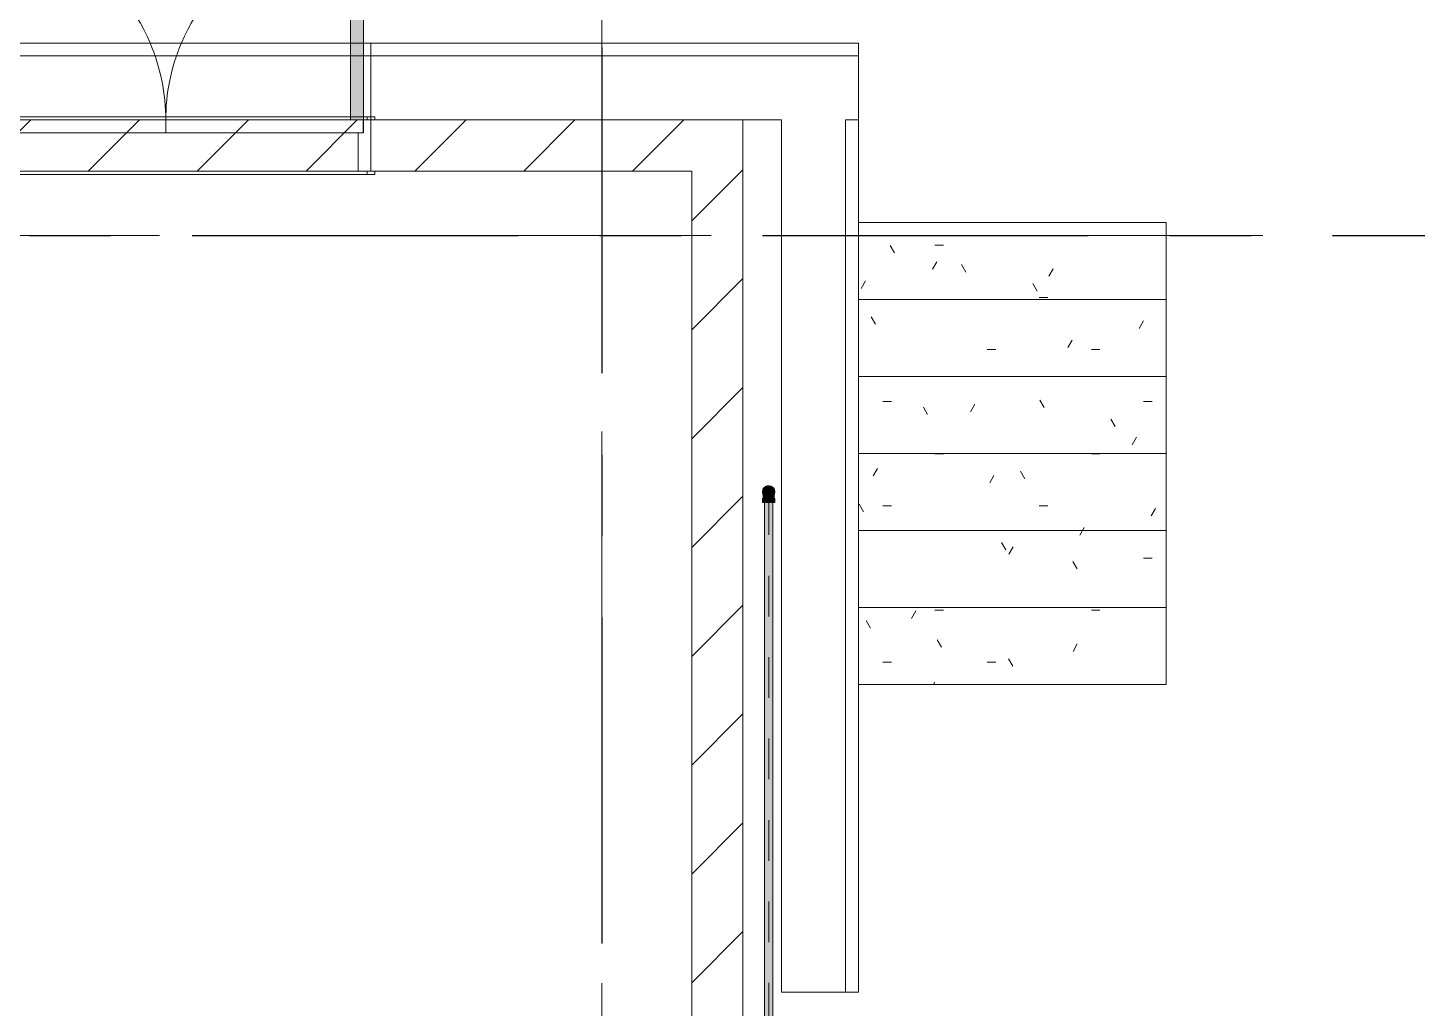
# Model space of a CAD drawing. Header units: millimetres. Extents: x -4000 to 187956, y -58990 to 162485.
# Drawn here: x 40762 to 46178, y 137438 to 141259 of the extents above; entities that cross this region are included whole.
import ezdxf

# ---------------------------------------------------------------- set-up
doc = ezdxf.new("R2010")
doc.units = ezdxf.units.MM
for name, pattern in [('Dash', [600, 300, -300]), ('Dash 1_16_', [317.5, 158.75, -158.75]), ('Dash_2_', [635, 317.5, -317.5]), ('Grid Line', [2222.5, 1270, -317.5, 317.5, -317.5]), ('Grid Line 12_5mm', [2150, 1250, -300, 300, -300]), ('Overhead 1_5mm', [250, 150, -100])]:
    doc.linetypes.add(name, pattern=pattern)
for name, color, linetype, lineweight in [('A-DETL-GENF', 92, 'Continuous', 9), ('A-DOOR', 31, 'Continuous', 13), ('A-DOOR-FRAM', 31, 'Continuous', 13), ('A-DOOR-HDLN', 31, 'Dash_2_', 13), ('A-WALL', 113, 'Continuous', 13), ('A-WALL-PATT', 111, 'Continuous', 13), ('F-SPRN', 3, 'Continuous', 9), ('P-PIPE', 3, 'Continuous', 9), ('P-PIPE-CNTR', 3, 'Continuous', 9), ('S-GRID', 1, 'Continuous', 30), ('S-STRS', 31, 'Continuous', 9)]:
    doc.layers.add(name, color=color, linetype=linetype, lineweight=lineweight)
pattern_1 = [(0, (0, 0), (812.8, 203.2), [33.528, -576.072, 33.528, -576.072, -3251.2]), (0, (0, 0), (812.8, 203.2), [-1219.2, 33.528, -1185.672, 33.528, -576.072, -1422.4]), (0, (0, 0), (812.8, 203.2), [-3048, 33.528, -372.872, 33.528, -982.472]), (120, (304.8, 101.6), (-582.37636, 602.30545), [33.528, -576.072, 33.528, -576.072, -3251.2]), (120, (304.8, 101.6), (-582.37636, 602.30545), [-1219.2, 33.528, -1185.672, 33.528, -576.072, -1422.4]), (120, (304.8, 101.6), (-582.37636, 602.30545), [-3048, 33.528, -372.872, 33.528, -982.472]), (240, (406.4, 508), (-230.42364, -805.50545), [33.528, -576.072, 33.528, -576.072, -3251.2]), (240, (406.4, 508), (-230.42364, -805.50545), [-1219.2, 33.528, -1185.672, 33.528, -576.072, -1422.4]), (240, (406.4, 508), (-230.42364, -805.50545), [-3048, 33.528, -372.872, 33.528, -982.472])]
pattern_2 = [(45, (0, 0), (-212.13203, 212.13203), [])]

# ---------------------------------------------------------------- blocks, each defined once
blk = doc.blocks.new('dcc5a - 1600X2200-207627-FFS - TANG 1')
at = {"layer": 'A-DOOR', "lineweight": 15, "transparency": 33554534}
for points in [[(-313.2, 154.2), (-313.2, 924.7), (-363.2, 924.7), (-363.2, 154.2)], [(1177.8, 154.2), (1177.8, 924.7), (1127.8, 924.7), (1127.8, 154.2)]]:
    blk.add_hatch(color=256, dxfattribs=at).paths.add_polyline_path(points)
at = {"layer": 'A-DETL-GENF', "color": 250}
for p, q in [((-416.4, 874.7), (-418.2, 870.2)), ((-418.2, 870.2), (-418.2, 829.2)), ((-418.2, 829.2), (-418.2, 870.2)), ((-412.9, 874.7), (-416.4, 874.7)), ((-416.4, 874.7), (-416.4, 824.7)), ((-416.4, 824.7), (-416.4, 874.7)), ((-388.2, 868.3), (-412.9, 874.7)), ((-412.9, 874.7), (-412.9, 824.7)), ((-412.9, 824.7), (-412.9, 874.7)), ((-388.2, 868.3), (-388.2, 831.1)), ((-388.2, 831.1), (-388.2, 868.3)), ((-363.2, 879.7), (-369.2, 879.7)), ((-369.2, 879.7), (-369.2, 819.7)), ((-369.2, 819.7), (-369.2, 879.7)), ((-363.2, 879.7), (-363.2, 819.7)), ((-363.2, 819.7), (-363.2, 879.7)), ((1177.8, 879.7), (1177.8, 819.7)), ((1177.8, 819.7), (1177.8, 879.7)), ((1177.8, 879.7), (1183.8, 879.7)), ((1183.8, 879.7), (1183.8, 819.7)), ((1183.8, 819.7), (1183.8, 879.7)), ((1202.8, 868.3), (1227.5, 874.7)), ((1202.8, 868.3), (1202.8, 831.1)), ((1202.8, 831.1), (1202.8, 868.3)), ((1227.5, 874.7), (1231, 874.7)), ((1227.5, 874.7), (1227.5, 824.7)), ((1227.5, 824.7), (1227.5, 874.7)), ((1231, 874.7), (1232.8, 870.2)), ((1231, 874.7), (1231, 824.7)), ((1231, 824.7), (1231, 874.7)), ((1232.8, 870.2), (1232.8, 829.2)), ((1232.8, 829.2), (1232.8, 870.2)), ((-418.2, 829.2), (-416.4, 824.7)), ((-416.4, 824.7), (-412.9, 824.7)), ((-412.9, 824.7), (-388.2, 831.1)), ((-369.2, 859.7), (-388.2, 859.7)), ((-388.2, 859.7), (-388.2, 839.7)), ((-388.2, 839.7), (-388.2, 859.7)), ((-388.2, 839.7), (-369.2, 839.7)), ((-369.2, 839.7), (-369.2, 859.7)), ((-369.2, 859.7), (-369.2, 839.7)), ((-369.2, 819.7), (-363.2, 819.7)), ((1183.8, 819.7), (1177.8, 819.7)), ((1183.8, 839.7), (1183.8, 859.7)), ((1183.8, 859.7), (1183.8, 839.7)), ((1183.8, 859.7), (1202.8, 859.7)), ((1202.8, 839.7), (1183.8, 839.7)), ((1202.8, 859.7), (1202.8, 839.7)), ((1202.8, 839.7), (1202.8, 859.7)), ((1227.5, 824.7), (1202.8, 831.1)), ((1231, 824.7), (1227.5, 824.7)), ((1232.8, 829.2), (1231, 824.7))]:
    blk.add_line(p, q, dxfattribs=at)
at = {"layer": 'A-DOOR', "color": 5, "lineweight": 15}
for p, q in [((-363.2, 924.7), (-363.2, 454.2)), ((-313.2, 924.7), (-363.2, 924.7)), ((-363.2, 924.7), (-363.2, 454.2)), ((-313.2, 924.7), (-363.2, 924.7)), ((-313.2, 454.2), (-313.2, 924.7)), ((-313.2, 454.2), (-313.2, 924.7)), ((1127.8, 924.7), (1127.8, 454.2)), ((1177.8, 924.7), (1127.8, 924.7)), ((1127.8, 924.7), (1177.8, 924.7)), ((1127.8, 454.2), (1127.8, 924.7)), ((1177.8, 454.2), (1177.8, 924.7)), ((1177.8, 924.7), (1177.8, 454.2)), ((-407.7, -57.8), (-407.7, -45.8)), ((1222.3, -45.8), (1222.3, -57.8)), ((1222.3, -57.8), (-407.7, -57.8))]:
    blk.add_line(p, q, dxfattribs=at)
at = {"layer": 'A-DOOR', "color": 171, "lineweight": 15}
for p, q in [((-363.2, 454.2), (-363.2, 171.7)), ((-363.2, 454.2), (-363.2, 171.7)), ((-313.2, 171.4), (-313.2, 454.2)), ((-313.2, 171.4), (-313.2, 454.2)), ((1127.8, 454.2), (1127.8, 154.2)), ((1127.8, 154.2), (1127.8, 454.2)), ((1177.8, 154.2), (1177.8, 454.2)), ((1177.8, 454.2), (1177.8, 154.2)), ((-407.7, 154.2), (-407.7, 166.2)), ((-407.7, 166.2), (-363.2, 166.2)), ((-363.2, 170.6), (-363.2, 154.2)), ((-363.2, 170.6), (-363.2, 154.2)), ((-363.2, 166.2), (-313.2, 166.2)), ((-313.2, 154.2), (-313.2, 170.6)), ((-313.2, 154.2), (-313.2, 170.6)), ((-313.2, 166.2), (1127.8, 166.2)), ((1127.8, 166.2), (1177.8, 166.2)), ((1177.8, 166.2), (1222.3, 166.2)), ((1222.3, 166.2), (1222.3, 154.2)), ((-392.7, 154.2), (-392.7, 96.4)), ((1207.3, 126.7), (1207.3, 154.2)), ((1207.3, -45.8), (1207.3, 126.2)), ((-392.7, 95.3), (-392.7, -45.8)), ((-407.7, -57.8), (-407.7, -45.8)), ((-407.7, -45.8), (1222.3, -45.8)), ((-392.7, -45.8), (1207.3, -45.8)), ((-377.7, -45.8), (-377.7, -57.8)), ((-377.7, -45.8), (-377.7, -57.8)), ((1192.3, -57.8), (1192.3, -45.8)), ((1192.3, -57.8), (1192.3, -45.8)), ((1222.3, -57.8), (1222.3, -45.8)), ((-377.7, -57.8), (-407.7, -57.8)), ((-377.7, -57.8), (1192.3, -57.8)), ((1192.3, -57.8), (1222.3, -57.8))]:
    blk.add_line(p, q, dxfattribs=at)
at = {"layer": 'A-DOOR', "color": 161, "lineweight": 15}
for p, q in [((-407.7, 154.2), (-407.7, 166.2)), ((-407.7, 166.2), (-377.7, 166.2)), ((-377.7, 166.2), (-377.7, 154.2)), ((-377.7, 166.2), (-377.7, 154.2)), ((-363.2, 166.2), (-377.7, 166.2)), ((1127.8, 166.2), (-313.2, 166.2)), ((1192.3, 166.2), (1177.8, 166.2)), ((1222.3, 166.2), (1192.3, 166.2)), ((1192.3, 166.2), (1192.3, 154.2)), ((1192.3, 154.2), (1192.3, 166.2)), ((1222.3, 166.2), (1222.3, 154.2)), ((-363.2, 154.2), (-407.7, 154.2)), ((-313.2, 154.2), (-363.2, 154.2)), ((-363.2, 154.2), (-313.2, 154.2)), ((-363.2, 154.2), (-313.2, 154.2)), ((-363.2, 154.2), (1177.8, 154.2)), ((1127.8, 154.2), (-313.2, 154.2)), ((1177.8, 154.2), (1127.8, 154.2)), ((1127.8, 154.2), (1177.8, 154.2)), ((1127.8, 154.2), (1177.8, 154.2)), ((1127.8, 154.2), (1177.8, 154.2)), ((1222.3, 154.2), (1177.8, 154.2)), ((-407.7, -45.8), (-392.7, -45.8)), ((1222.3, -45.8), (1207.3, -45.8))]:
    blk.add_line(p, q, dxfattribs=at)
at = {"layer": 'A-DOOR', "color": 151, "lineweight": 15}
for p, q in [((-313.2, 166.2), (-363.2, 166.2)), ((1177.8, 166.2), (1127.8, 166.2)), ((-392.7, 154.2), (-407.7, 154.2)), ((1207.3, 154.2), (1222.3, 154.2)), ((-392.7, -45.8), (-377.7, -45.8)), ((1192.3, -45.8), (-377.7, -45.8)), ((1207.3, -45.8), (1192.3, -45.8))]:
    blk.add_line(p, q, dxfattribs=at)
at = {"layer": 'A-DOOR', "color": 255, "lineweight": 15}
for p, q in [((-377.7, 154.2), (-392.7, 154.2)), ((-377.7, 154.2), (-363.2, 154.2)), ((-363.2, 154.2), (-313.2, 154.2)), ((-313.2, 154.2), (1127.8, 154.2)), ((1127.8, 154.2), (1177.8, 154.2)), ((1177.8, 154.2), (1192.3, 154.2)), ((1192.3, 154.2), (1207.3, 154.2))]:
    blk.add_line(p, q, dxfattribs=at)
at = {"layer": 'A-DOOR', "color": 5, "lineweight": 15}
for centre, start, end in [((-363.2, 154.2), 22.9506, 90), ((1177.8, 154.2), 90, 157.0494)]:
    blk.add_arc(centre, 770.5, start, end, dxfattribs=at)
at = {"layer": 'A-DOOR', "color": 171, "lineweight": 15}
for centre, start, end in [((-363.2, 154.2), 0, 22.9506), ((1177.8, 154.2), 157.0494, 180)]:
    blk.add_arc(centre, 770.5, start, end, dxfattribs=at)
at = {"layer": 'A-DOOR-FRAM', "color": 81, "lineweight": 15}
for p, q in [((-392.7, 96.4), (-392.7, 154.2)), ((-362.7, 154.2), (-362.7, 104.2)), ((-362.7, 154.2), (-362.7, 104.2)), ((1177.3, 126.1), (1177.3, 154.2)), ((1177.3, 126.1), (1177.3, 154.2)), ((1177.3, 104.2), (1177.3, 125.6)), ((1177.3, 104.2), (1177.3, 125.6)), ((1207.3, 126.7), (1207.3, 154.2)), ((1207.3, -45.8), (1207.3, 126.2)), ((-392.7, -45.8), (-392.7, 95.3)), ((-362.7, 104.2), (-342.7, 104.2)), ((-362.7, 104.2), (1177.3, 104.2)), ((-342.7, 104.2), (-342.7, 97.3)), ((-342.7, 104.2), (-342.7, 97.3)), ((1157.3, 104.2), (-342.7, 104.2)), ((-342.7, 96.2), (-342.7, -45.8)), ((-342.7, 96.2), (-342.7, -45.8)), ((1157.3, -45.8), (1157.3, 104.2)), ((1177.3, 104.2), (1157.3, 104.2)), ((1157.3, -45.8), (1157.3, 104.2)), ((1207.3, -45.8), (-392.7, -45.8))]:
    blk.add_line(p, q, dxfattribs=at)
at = {"layer": 'A-DOOR-FRAM', "color": 255, "lineweight": 15}
for p, q in [((-392.7, 154.2), (-363.2, 154.2)), ((-313.2, 154.2), (-362.7, 154.2)), ((1127.8, 154.2), (-313.2, 154.2)), ((1177.3, 154.2), (1127.8, 154.2)), ((1207.3, 154.2), (1177.8, 154.2))]:
    blk.add_line(p, q, dxfattribs=at)
at = {"layer": 'A-DOOR-FRAM', "color": 91, "lineweight": 15}
for p, q in [((-392.7, 96.4), (-392.7, 154.2)), ((1207.3, 154.2), (1207.3, 126.7)), ((1207.3, 126.2), (1207.3, -45.8)), ((-392.7, -45.8), (-392.7, 95.3))]:
    blk.add_line(p, q, dxfattribs=at)
at = {"layer": 'A-DOOR-FRAM', "color": 71, "lineweight": 15}
for p, q in [((-392.7, 154.2), (-363.2, 154.2)), ((-363.2, 154.2), (-313.2, 154.2)), ((-313.2, 154.2), (1127.8, 154.2)), ((1127.8, 154.2), (1177.8, 154.2)), ((1177.8, 154.2), (1207.3, 154.2)), ((-342.7, -45.8), (-392.7, -45.8)), ((-342.7, -45.8), (1157.3, -45.8)), ((1157.3, -45.8), (1207.3, -45.8))]:
    blk.add_line(p, q, dxfattribs=at)
at = {"layer": 'A-DOOR-HDLN', "color": 171, "linetype": 'Dash', "lineweight": 15}
for p, q in [((-363.2, 154.2), (-363.2, 104.2)), ((407.3, 111.5), (407.3, 154.2)), ((407.3, 104.2), (407.3, 110.7)), ((1177.8, 126.2), (1177.8, 154.2)), ((1177.8, 104.2), (1177.8, 125.6)), ((-363.2, 104.2), (1177.8, 104.2))]:
    blk.add_line(p, q, dxfattribs=at)
at = {"layer": 'A-DOOR-HDLN', "color": 161, "linetype": 'Dash', "lineweight": 15}
blk.add_line((1177.8, 154.2), (-363.2, 154.2), dxfattribs=at)
blk = doc.blocks.new('CMF2_NHAXUONG_A_rvt-1-FFS - TANG 1')
at = {"layer": 'A-WALL-PATT', "lineweight": 9}
h = blk.add_hatch(dxfattribs=at)
h.set_pattern_fill('FP_12', color=250, style=0, pattern_type=2)
h.set_pattern_definition(pattern_2)
h.paths.add_polyline_path([(43549.8, 140700), (43549.8, 140900), (300, 140900), (300, 140700), (43349.8, 140700)])
h = blk.add_hatch(dxfattribs=at)
h.set_pattern_fill('FP_12', color=250, style=0, pattern_type=2)
h.set_pattern_definition(pattern_2)
h.paths.add_polyline_path([(43549.8, 135250.1), (43549.8, 140700), (43349.8, 140700), (43349.8, 135250.1)])
at = {"layer": 'S-STRS'}
h = blk.add_hatch(dxfattribs=at)
h.set_pattern_fill('FP_1', color=256, style=0, pattern_type=2)
h.set_pattern_definition(pattern_1)
h.paths.add_polyline_path([(45199.8, 140200), (45199.8, 140500), (43999.8, 140500), (43999.8, 140200)])
h = blk.add_hatch(dxfattribs=at)
h.set_pattern_fill('FP_1', color=256, style=0, pattern_type=2)
h.set_pattern_definition(pattern_1)
h.paths.add_polyline_path([(45199.8, 139900), (45199.8, 140200), (43999.8, 140200), (43999.8, 139900)])
h = blk.add_hatch(dxfattribs=at)
h.set_pattern_fill('FP_9', color=256, style=0, pattern_type=2)
h.set_pattern_definition(pattern_1)
h.paths.add_polyline_path([(43999.8, 139600), (45199.8, 139600), (45199.8, 139900), (43999.8, 139900), (43999.8, 139748.4)])
h = blk.add_hatch(dxfattribs=at)
h.set_pattern_fill('FP_1', color=256, style=0, pattern_type=2)
h.set_pattern_definition(pattern_1)
h.paths.add_polyline_path([(43999.8, 139300), (45199.8, 139300), (45199.8, 139600), (43999.8, 139600), (43999.8, 139456.4)])
h = blk.add_hatch(dxfattribs=at)
h.set_pattern_fill('FP_1', color=256, style=0, pattern_type=2)
h.set_pattern_definition(pattern_1)
h.paths.add_polyline_path([(45199.8, 139000), (45199.8, 139300), (43999.8, 139300), (43999.8, 139000), (44772.3, 139000)])
h = blk.add_hatch(dxfattribs=at)
h.set_pattern_fill('FP_1', color=256, style=0, pattern_type=2)
h.set_pattern_definition(pattern_1)
h.paths.add_polyline_path([(43999.8, 138700), (45199.8, 138700), (45199.8, 139000), (43999.8, 139000)])
at = {"layer": 'A-WALL', "color": 50, "lineweight": 15}
for p, q in [((43999.8, 141200), (300, 141200)), ((43999.8, 140900), (43999.8, 141200)), ((43999.8, 141150), (300, 141150)), ((31640, 140900), (43549.8, 140900)), ((43549.8, 140900), (31640, 140900)), ((43549.8, 140900), (43699.8, 140900)), ((43549.8, 140700), (43549.8, 140900)), ((43699.8, 140900), (43699.8, 137500)), ((43949.8, 137500), (43949.8, 140900)), ((43999.8, 140900), (43949.8, 140900)), ((43999.8, 137500), (43999.8, 140900)), ((33200, 140700), (43349.8, 140700)), ((43349.8, 140700), (43349.8, 135450.1)), ((43549.8, 135250.1), (43549.8, 140700)), ((43699.8, 137500), (43999.8, 137500))]:
    blk.add_line(p, q, dxfattribs=at)
at = {"layer": 'A-WALL', "color": 35, "lineweight": 15}
for p, q in [((42020.3, 141200), (40579.3, 141200)), ((42099.8, 141200), (42070.3, 141200)), ((42099.8, 140912), (42099.8, 141200)), ((42099.8, 140912), (42099.8, 141200)), ((43999.8, 141200), (42099.8, 141200)), ((43999.8, 141200), (43999.8, 140900)), ((42099.8, 140872.5), (42099.8, 140900)), ((42099.8, 140700), (42099.8, 140872)), ((43549.8, 140900), (43699.8, 140900)), ((43549.8, 140900), (43549.8, 140700)), ((43699.8, 140900), (43699.8, 137500)), ((43999.8, 137500), (43999.8, 140900)), ((42114.8, 140700), (43349.8, 140700)), ((43349.8, 140700), (43349.8, 135450.1)), ((43549.8, 135250.1), (43549.8, 140700)), ((43999.8, 137500), (43699.8, 137500))]:
    blk.add_line(p, q, dxfattribs=at)
at = {"layer": 'A-WALL', "color": 43, "lineweight": 15}
blk.add_line((42070.3, 141200), (42020.3, 141200), dxfattribs=at)
at = {"layer": 'A-WALL', "color": 53, "lineweight": 15}
for p, q in [((42099.8, 140900), (42099.8, 140912)), ((42099.8, 140900), (42099.8, 140912)), ((42099.8, 140872.5), (42099.8, 140900)), ((42099.8, 140700), (42099.8, 140872)), ((40499.8, 140700), (42099.8, 140700)), ((42099.8, 140700), (42114.8, 140700))]:
    blk.add_line(p, q, dxfattribs=at)
at = {"layer": 'S-GRID', "linetype": 'Grid Line 12_5mm', "lineweight": 9}
for p, q in [((43000, 161185.2), (43000, -16487.4)), ((-824.3, 140450), (183641.1, 140450))]:
    blk.add_line(p, q, dxfattribs=at)
at = {"layer": 'S-STRS', "color": 250}
for p, q in [((45199.8, 140500), (43999.8, 140500)), ((45199.8, 140500), (45199.8, 140200)), ((45199.8, 140200), (43999.8, 140200)), ((45199.8, 140200), (45199.8, 139900)), ((45199.8, 139900), (43999.8, 139900)), ((45199.8, 139900), (45199.8, 139600)), ((45199.8, 139600), (43999.8, 139600)), ((45199.8, 139600), (45199.8, 139300)), ((45199.8, 139300), (43999.8, 139300)), ((45199.8, 139300), (45199.8, 139000)), ((45199.8, 139000), (43999.8, 139000)), ((45199.8, 139000), (45199.8, 138700)), ((45199.8, 138700), (43999.8, 138700))]:
    blk.add_line(p, q, dxfattribs=at)
at = {"layer": 'S-STRS', "color": 252}
for p, q in [((43999.8, 140500), (43999.8, 140200)), ((43999.8, 140200), (43999.8, 139900)), ((43999.8, 139900), (43999.8, 139600)), ((43999.8, 139600), (43999.8, 139300)), ((43999.8, 139300), (43999.8, 139000)), ((43999.8, 139000), (43999.8, 138700))]:
    blk.add_line(p, q, dxfattribs=at)
at = {"layer": 'S-STRS', "color": 250, "linetype": 'Overhead 1_5mm'}
for p, q in [((45199.8, 140500), (43999.8, 140500)), ((45199.8, 140200), (43999.8, 140200)), ((45199.8, 139900), (43999.8, 139900)), ((45199.8, 139600), (43999.8, 139600)), ((45199.8, 139300), (43999.8, 139300)), ((45199.8, 139000), (43999.8, 139000))]:
    blk.add_line(p, q, dxfattribs=at)
at = {"layer": 'A-DOOR', "color": 250, "lineweight": 9}
blk.add_blockref('dcc5a - 1600X2200-207627-FFS - TANG 1', (40892.5, 140745.8), dxfattribs=at)
blk = doc.blocks.new('Sprinkler_Up - DN20-V1048-FFS - TANG 1')
at = {"layer": 'F-SPRN', "transparency": 33554534}
for points in [[(-4.6, 0), (-1.7, 2.9), (-1.2, 3.5), (-0.6, 4), (0.6, 4), (1.2, 3.5), (1.7, 2.9), (4.6, 0), (22.2, 0), (18, 13.1), (6.9, 21.2), (-6.9, 21.2), (-18, 13.1), (-22.2, 0), (-11.4, 0)], [(3.4, -21.2), (6.9, -21.2), (18, -13.1), (22.2, 0), (3.9, -0.7), (1.7, -2.9), (1.2, -3.5), (0.6, -4), (-0.6, -4), (-1.2, -3.5), (-1.7, -2.9), (-4.6, 0), (-22.2, 0), (-18, -13.1), (-6.9, -21.2), (0, -21.2)], [(0, -16.7), (4.3, -16.1), (11.8, -11.8), (16.1, -4.3), (15, 6.3), (11.8, 11.8), (8.3, 14.4), (0, 16.7), (-4.3, 16.1), (-11.8, 11.8), (-16.1, 4.3), (-16.1, -4.3), (-11.4, -12.1), (-8.3, -14.4)], [(0, -15.6), (7.8, -13.5), (13.5, -7.8), (15.1, -4), (14.1, 6.3), (13.5, 7.8), (7.8, 13.5), (0, 15.6), (-7.8, 13.5), (-11.4, 10.4), (-15.1, 4), (-15.1, -4), (-11, -11), (-7.8, -13.5)], [(-14.5, -5.5), (-10.9, -5.5), (-11.4, 5.4), (-14.5, 5.4)], [(-7.7, -5.5), (-7.7, 5.4), (-10.9, 5.4), (-10.9, -5.5)], [(0, -5.5), (0, 5.4), (-7.7, 5.4), (-7.7, -5.5)], [(0, 0), (5.7, 0), (2.9, 4.9), (-2.9, 4.9), (-5.7, 0)], [(-2.9, -4.9), (2.9, -4.9), (5.7, 0), (-5.7, 0)], [(-4.6, 0), (4.6, 0), (0, 4.6)], [(0, -4.6), (4.6, 0), (-4.6, 0)], [(0, -2.6), (1.3, 0), (-1.8, 0)], [(-1.3, 0), (1.8, 0), (0, 2.6)], [(7.7, -5.5), (7.7, 5.4), (0, 5.4), (0, -5.5)], [(10.9, -5.5), (10.9, 5.4), (7.7, 5.4), (7.7, -5.5)], [(14.5, -5.5), (14.5, 5.4), (10.9, 5.4), (10.9, -5.5)]]:
    blk.add_hatch(color=1, dxfattribs=at).paths.add_polyline_path(points)
at = {"layer": 'F-SPRN', "color": 1}
for p, q in [((-11.5, 5.4), (-14.5, 5.4)), ((-14.5, 5.4), (-11.4, 5.4)), ((-14.5, 5.4), (-14.5, 3.7)), ((-14.5, 3.3), (-14.5, 0)), ((-11.4, 5.4), (-11.5, 5.4)), ((-11.5, 5.4), (-11.5, 4)), ((-11.4, 5.4), (-10.9, 5.4)), ((-10.9, 1.9), (-10.9, 3.6)), ((-10.8, 5.4), (-8, 5.4)), ((-8.1, 5.4), (-10.8, 5.4)), ((-8.1, 5.4), (-8.1, 2.8)), ((-8.1, 2.5), (-8.1, 0.7)), ((-7.7, 4.8), (-7.7, 2.7)), ((-7.7, 4.8), (-7.7, 2.7)), ((-7.7, 2.1), (-7.7, 0.5)), ((-7.7, 2.1), (-7.7, 0.5)), ((-6.7, 5.4), (-4.7, 5.4)), ((-5.8, 3.8), (-5.8, 2.2)), ((-2.1, 0.2), (-2.1, 0.1)), ((-2.1, 0.1), (-2.1, 0)), ((-2.1, 0), (-2.1, 0)), ((-2.1, 0), (-2.1, -0.1)), ((-0.6, 2), (-0.7, 2)), ((-0.6, 2), (-0.6, 2)), ((-0.5, 2), (-0.6, 2)), ((-0.4, 2), (-0.5, 2)), ((0, 2.1), (-0.1, 2.1)), ((1.4, 1.5), (1.3, 1.6)), ((2.1, 0), (2.1, 0.1)), ((2.1, 0), (2.1, 0)), ((4.7, 5.4), (6.5, 5.4)), ((7.7, 5.4), (10.8, 5.4)), ((7.7, 5.2), (7.7, 2.7)), ((7.7, 5.2), (7.7, 2.7)), ((7.7, 2.3), (7.7, 0.5)), ((7.7, 2.3), (7.7, 0.5)), ((10.8, 5.4), (8.1, 5.4)), ((8.1, 5.4), (8.1, 2.8)), ((8.1, 2.5), (8.1, 0.4)), ((10.9, 5.4), (14.5, 5.4)), ((10.9, 3.6), (10.9, 0.2)), ((14.5, 5.4), (11.5, 5.4)), ((11.5, 5.4), (11.5, 4)), ((11.5, 3), (11.5, 0.2)), ((14.5, 5.4), (14.5, -5.5)), ((-14.5, -1.3), (-14.5, -3.7)), ((-11.4, -5.5), (-14.5, -5.5)), ((-14.5, -5.5), (-11.5, -5.5)), ((-11.5, -5.5), (-11.4, -5.5)), ((-10.9, -5.5), (-11.4, -5.5)), ((-10.9, -2.6), (-10.9, -1.3)), ((-10.8, -5.5), (-8.1, -5.5)), ((-7.8, -5.5), (-10.8, -5.5)), ((-8.1, -4.2), (-8.1, -5.5)), ((-7.7, -2.7), (-7.7, -4)), ((-7.7, -2.7), (-7.7, -4)), ((-7, -5.5), (-5.8, -5.5)), ((-4.8, -5.5), (-7, -5.5)), ((-5.8, -2.3), (-5.8, -3.8)), ((-2.1, -0.1), (-2.1, -0.2)), ((0, -2.1), (0.1, -2.1)), ((7, -5.5), (4.8, -5.5)), ((5.8, -2.2), (5.8, -3.8)), ((5.8, -5.5), (7, -5.5)), ((7.7, -0.5), (7.7, -2.3)), ((7.7, -0.5), (7.7, -2.3)), ((7.7, -2.7), (7.7, -5.4)), ((7.7, -2.7), (7.7, -5.4)), ((10.8, -5.5), (7.7, -5.5)), ((8.1, -0.4), (8.1, -2.5)), ((8.1, -2.8), (8.1, -5.5)), ((8.1, -5.5), (10.8, -5.5)), ((10.9, -0.2), (10.9, -3.6)), ((14.5, -5.5), (10.9, -5.5)), ((11.5, -0.2), (11.5, -3)), ((11.5, -4), (11.5, -5.5)), ((11.5, -5.5), (14.5, -5.5))]:
    blk.add_line(p, q, dxfattribs=at)
at = {"layer": 'F-SPRN', "color": 1, "flags": 128}
for points in [[(-1.7, 1.1), (-1.8, 1.1), (-1.8, 1), (-1.9, 0.9), (-1.9, 0.8), (-1.9, 0.8), (-2, 0.7), (-2, 0.6), (-2, 0.5), (-2, 0.5), (-2, 0.4), (-2.1, 0.3), (-2.1, 0.2)], [(-1.2, 1.7), (-1.3, 1.6), (-1.4, 1.6), (-1.4, 1.5), (-1.5, 1.5), (-1.5, 1.4), (-1.6, 1.3), (-1.6, 1.3), (-1.7, 1.2), (-1.7, 1.1)], [(-0.9, 1.9), (-0.9, 1.9), (-1, 1.8), (-1.1, 1.8), (-1.2, 1.7), (-1.2, 1.7)], [(-0.7, 2), (-0.8, 1.9), (-0.9, 1.9)], [(-0.1, 2.1), (-0.1, 2.1), (-0.2, 2.1), (-0.3, 2.1), (-0.4, 2)], [(0.2, 2.1), (0.1, 2.1), (0, 2.1)], [(0.9, 1.9), (0.8, 1.9), (0.8, 1.9), (0.7, 2), (0.6, 2), (0.5, 2), (0.4, 2), (0.4, 2), (0.3, 2.1), (0.2, 2.1)], [(1.3, 1.6), (1.3, 1.7), (1.2, 1.7), (1.1, 1.7), (1.1, 1.8), (1, 1.8), (0.9, 1.9)], [(2.1, 0.1), (2.1, 0.2), (2.1, 0.2), (2.1, 0.3), (2, 0.4), (2, 0.5), (2, 0.6), (2, 0.7), (1.9, 0.7), (1.9, 0.8), (1.9, 0.9), (1.8, 1), (1.8, 1), (1.8, 1.1), (1.7, 1.2), (1.7, 1.2), (1.6, 1.3), (1.6, 1.4), (1.5, 1.4), (1.4, 1.5), (1.4, 1.5)], [(-2.1, -0.2), (-2.1, -0.2), (-2.1, -0.3)], [(-2.1, -0.3), (-2, -0.4), (-2, -0.5), (-2, -0.6), (-2, -0.7), (-1.9, -0.7), (-1.9, -0.8), (-1.9, -0.9), (-1.8, -1), (-1.8, -1), (-1.8, -1.1), (-1.7, -1.2), (-1.7, -1.2), (-1.6, -1.3), (-1.6, -1.4), (-1.5, -1.4), (-1.4, -1.5), (-1.4, -1.5), (-1.3, -1.6), (-1.3, -1.7), (-1.2, -1.7), (-1.1, -1.7), (-1.1, -1.8), (-1, -1.8), (-0.9, -1.9), (-0.8, -1.9), (-0.8, -1.9), (-0.7, -2), (-0.6, -2), (-0.5, -2), (-0.4, -2), (-0.4, -2), (-0.3, -2.1), (-0.2, -2.1), (-0.1, -2.1), (0, -2.1)], [(0.1, -2.1), (0.1, -2.1), (0.2, -2.1), (0.3, -2.1), (0.4, -2), (0.5, -2), (0.6, -2), (0.6, -2), (0.7, -2), (0.8, -1.9), (0.9, -1.9), (0.9, -1.9), (1, -1.8), (1.1, -1.8), (1.2, -1.7), (1.2, -1.7), (1.3, -1.6), (1.4, -1.6), (1.4, -1.5), (1.5, -1.5), (1.5, -1.4), (1.6, -1.3), (1.6, -1.3), (1.7, -1.2), (1.7, -1.1), (1.8, -1.1), (1.8, -1), (1.9, -0.9), (1.9, -0.8), (1.9, -0.8), (2, -0.7), (2, -0.6), (2, -0.5), (2, -0.5), (2, -0.4), (2.1, -0.3), (2.1, -0.2), (2.1, -0.1), (2.1, 0)]]:
    blk.add_lwpolyline(points, dxfattribs=at)
at = {"layer": 'F-SPRN', "color": 1}
for radius, start, end in [(22.2, 360, 180), (21.9, 165.6773, 179.2615), (21.9, 144.7698, 164.8151), (21.9, 126.6942, 143.2701), (16.7, 167.6802, 180), (16.7, 167.6802, 180), (16.7, 155.3879, 164.9693), (16.7, 155.3879, 164.9693), (15.6, 166.4265, 180), (15.6, 166.4265, 180), (15.6, 150.9409, 165), (15.6, 159.6139, 165), (16.7, 136.7213, 149.931), (16.7, 136.7213, 149.931), (15.6, 150.9409, 156.3845), (15.6, 138.4214, 150), (15.6, 138.4214, 150), (21.9, 108.2621, 123.3144), (16.7, 133.4378, 135), (16.7, 133.4378, 135), (15.6, 135, 137.3839), (15.6, 135, 137.3839), (16.7, 121.4181, 130.5751), (16.7, 121.4181, 130.5751), (15.6, 120.5262, 133.2078), (15.6, 120.5262, 133.2078), (16.7, 106.5995, 120), (16.7, 106.5995, 120), (15.6, 114.4363, 119.9813), (15.6, 114.4363, 119.9813), (21.9, 99.348, 107.901), (4.63, 155.7832, 180), (4.63, 155.7832, 180), (16.7, 96.4143, 105), (16.7, 96.4143, 105), (4.63, 109.0192, 138.2703), (4.63, 109.0192, 138.2703), (21.9, 90.145, 98.8503), (15.6, 95.5762, 100.6843), (15.6, 95.5762, 100.6843), (2.56, 109.0192, 168.8278), (2.56, 109.0192, 168.8278), (2.04, 109.0192, 180), (16.7, 83.0684, 90), (16.7, 83.0684, 90), (4.63, 17.9592, 90), (4.63, 17.9592, 90), (3.81, 57.0577, 90), (2.56, 14.5599, 90), (2.56, 14.5599, 90), (2.04, 10.4703, 90), (21.9, 72.5583, 89.4624), (15.6, 75.573, 80.5892), (15.6, 75.573, 80.5892), (3.81, 16.1605, 43.8358), (15.6, 67.5614, 74.5481), (15.6, 67.5614, 74.5481), (16.7, 60, 75), (16.7, 60, 75), (15.6, 60.0187, 65.5637), (15.6, 60.0187, 65.5637), (21.9, 54.2493, 71.7379), (15.6, 46.7922, 60), (15.6, 46.7922, 60), (16.7, 49.4249, 58.5819), (16.7, 49.4249, 58.5819), (15.6, 30, 41.5786), (15.6, 30, 41.5786), (16.7, 30, 43.2787), (16.7, 30, 43.2787), (21.9, 36.7299, 53.3058), (15.6, 23.9898, 29.5646), (15.6, 23.9898, 29.5646), (15.6, 15, 23.6155), (15.6, 15, 23.6155), (15.6, 360, 13.6618), (15.6, 0, 13.6618), (16.7, 15, 22.3858), (16.7, 15, 22.3858), (16.7, 360, 12.3198), (16.7, 0, 12.3198), (21.9, 17.599, 35.2302), (21.9, 0.7385, 14.3227), (22.2, 180, 360), (21.9, 180.7385, 194.3227), (21.9, 195.1849, 215.2302), (21.9, 216.7299, 233.3058), (16.7, 180, 192.3198), (16.7, 180, 192.3198), (16.7, 195.0307, 204.6121), (16.7, 195.0307, 204.6121), (15.6, 181.9082, 193.6618), (15.6, 181.9082, 193.6618), (15.6, 197.3339, 209.5646), (15.6, 197.3339, 209.5646), (16.7, 210.069, 223.2787), (16.7, 210.069, 223.2787), (15.6, 212.5472, 221.5786), (15.6, 212.5472, 221.5786), (21.9, 236.6856, 251.7379), (16.7, 225, 226.5622), (16.7, 225, 226.5622), (15.6, 222.6161, 225), (15.6, 222.6161, 225), (16.7, 229.4249, 238.5819), (16.7, 229.4249, 238.5819), (15.6, 233.795, 240), (15.6, 233.795, 240), (16.7, 240, 255), (16.7, 240, 255), (15.6, 240.0187, 254.5481), (15.6, 240.0187, 254.5481), (21.9, 252.5583, 269.4624), (4.63, 197.9592, 0), (4.63, 197.9592, 360), (15.6, 255, 267.64), (15.6, 255, 267.64), (3.81, 196.1605, 360), (2.56, 191.1677, 0), (2.56, 191.1677, 360), (2.04, 190.4703, 0), (16.7, 263.0684, 270), (16.7, 263.0684, 270), (21.9, 270.145, 278.8503), (15.6, 275.5762, 280.6843), (15.6, 275.5762, 280.6843), (16.7, 276.4143, 285), (16.7, 276.4143, 285), (21.9, 279.348, 287.901), (16.7, 286.5995, 300), (16.7, 286.5995, 300), (15.6, 294.4363, 299.9813), (15.6, 294.4363, 299.9813), (21.9, 288.2621, 305.7507), (15.6, 300, 313.2078), (15.6, 300, 313.2078), (16.7, 301.4181, 310.5751), (16.7, 301.4181, 310.5751), (15.6, 318.4214, 330), (15.6, 318.4214, 330), (16.7, 316.7213, 330), (16.7, 316.7213, 330), (21.9, 306.6942, 323.2701), (15.6, 330.4354, 345), (15.6, 330.4354, 336.3845), (15.6, 339.6139, 345), (15.6, 346.3382, 360), (15.6, 346.3382, 360), (16.7, 335.3879, 345), (16.7, 335.3879, 345), (16.7, 347.6802, 360), (16.7, 347.6802, 360), (21.9, 324.7698, 344.8151), (21.9, 345.6773, 359.2615)]:
    blk.add_arc((0, 0), radius, start, end, dxfattribs=at)
blk = doc.blocks.new('Steel_Elbow_Threaded_HoaPhat - Standard-V1049-FFS - TANG 1')
at = {"layer": 'P-PIPE', "lineweight": 13, "transparency": 33554534}
for points in [[(43650, 139426), (43656.2, 139426.8), (43662.1, 139429.2), (43667.1, 139433), (43670.9, 139438), (43673.3, 139443.8), (43674.1, 139450.1), (43673.3, 139456.4), (43670.9, 139462.1), (43667.1, 139467.1), (43662.1, 139471), (43656.2, 139473.4), (43650, 139474.2), (43643.8, 139473.4), (43637.9, 139471), (43633, 139467.1), (43629.1, 139462.1), (43626.7, 139456.3), (43625.9, 139450.1), (43626.7, 139443.8), (43629.1, 139438), (43633, 139433), (43638.6, 139428.9), (43643.8, 139426.8)], [(43637.9, 139409.5), (43650, 139409.5), (43650, 139424.7), (43625.9, 139424.7), (43626.7, 139409.5), (43633, 139409.5)], [(43674.1, 139409.5), (43673.3, 139424.7), (43650, 139424.7), (43650, 139409.5), (43673.3, 139409.5)]]:
    blk.add_hatch(color=1, dxfattribs=at).paths.add_polyline_path(points)
h = blk.add_hatch(color=1, dxfattribs=at)
h.paths.add_polyline_path([(43633.1, 139434.9), (43630.5, 139439.5), (43631.4, 139435.6)])
h.paths.add_polyline_path([(43639.6, 139424.7), (43650, 139424.7), (43650, 139428.9), (43642.8, 139430.2), (43644.1, 139428.3), (43636.6, 139433), (43632.6, 139437.1), (43633.8, 139431.9), (43631.4, 139435.6), (43629.1, 139441.6), (43629.4, 139433), (43630.5, 139433.3), (43630.6, 139429.2), (43629.3, 139428.9), (43630.4, 139424.7), (43638.6, 139424.7)])
h = blk.add_hatch(color=1, dxfattribs=at)
h.paths.add_polyline_path([(43657.2, 139430.2), (43659.7, 139430.2), (43655.9, 139428.3)])
h.paths.add_polyline_path([(43668.3, 139424.7), (43669.7, 139428.5), (43669.9, 139435.9), (43670.2, 139440), (43668.8, 139439.5), (43662.8, 139432.6), (43657.2, 139430.2), (43650, 139428.9), (43650, 139424.7), (43666, 139424.7)])
h.paths.add_polyline_path([(43665.7, 139433.4), (43666.1, 139435.6), (43668.2, 139436.4)])
at = {"layer": 'P-PIPE', "color": 20, "lineweight": 13}
for p, q in [((43631.2, 139459.9), (43631.6, 139460.6)), ((43631.6, 139460.6), (43632.1, 139461.3)), ((43633, 139462.7), (43633.6, 139463.4)), ((43634.7, 139464.7), (43635.3, 139465.3)), ((43636.5, 139466.4), (43637.2, 139466.9)), ((43637.2, 139466.9), (43637.9, 139467.4)), ((43637.9, 139467.4), (43638.6, 139467.9)), ((43638.6, 139467.9), (43639.3, 139468.3)), ((43639.3, 139468.3), (43640, 139468.7)), ((43641.6, 139469.5), (43642.3, 139469.8)), ((43642.3, 139469.8), (43643.1, 139470.1)), ((43649.8, 139471.2), (43650, 139471.2)), ((43652.5, 139471.1), (43653.4, 139471)), ((43661.2, 139468), (43661.9, 139467.5)), ((43664.6, 139465.4), (43665.2, 139464.8)), ((43666.3, 139463.6), (43666.8, 139462.9)), ((43666.8, 139462.9), (43667.3, 139462.2)), ((43667.3, 139462.2), (43667.8, 139461.5)), ((43667.8, 139461.5), (43668.2, 139460.8)), ((43668.2, 139460.8), (43668.7, 139460.1)), ((43668.7, 139460.1), (43669, 139459.3)), ((43669, 139459.3), (43669.4, 139458.5)), ((43625.9, 139424.7), (43625.9, 139409.5)), ((43630.3, 139424.7), (43625.9, 139424.7)), ((43650, 139424.7), (43625.9, 139424.7)), ((43625.9, 139409.5), (43633, 139409.5)), ((43625.9, 139409.5), (43650, 139409.5)), ((43628.9, 139450.1), (43628.9, 139450.1)), ((43628.9, 139449.5), (43628.9, 139449.7)), ((43628.9, 139449.3), (43628.9, 139449.5)), ((43628.9, 139448), (43628.9, 139448.4)), ((43628.9, 139447.5), (43628.9, 139448)), ((43628.9, 139442.9), (43628.9, 139443.6)), ((43628.9, 139442.2), (43628.9, 139442.9)), ((43628.9, 139439), (43628.9, 139439.8)), ((43628.9, 139438.2), (43628.9, 139439)), ((43628.9, 139424.7), (43637.8, 139424.7)), ((43629, 139452.6), (43629.1, 139453.5)), ((43629.5, 139455.1), (43629.7, 139455.9)), ((43630.1, 139424.7), (43631.7, 139424.7)), ((43633, 139424.7), (43630.3, 139424.7)), ((43631.7, 139424.7), (43632.8, 139424.7)), ((43633.8, 139424.7), (43636.4, 139424.7)), ((43633.8, 139409.5), (43650, 139409.5)), ((43638.5, 139424.7), (43634, 139424.7)), ((43636.4, 139424.7), (43637.8, 139424.7)), ((43638.4, 139424.7), (43642.8, 139424.7)), ((43639.4, 139424.7), (43642.8, 139424.7)), ((43642.7, 139424.7), (43639.5, 139424.7)), ((43643.7, 139424.7), (43650, 139424.7)), ((43643.7, 139424.7), (43650, 139424.7)), ((43650, 139424.7), (43643.8, 139424.7)), ((43656.2, 139424.7), (43650, 139424.7)), ((43674.1, 139424.7), (43650, 139424.7)), ((43650, 139424.7), (43656.3, 139424.7)), ((43650, 139424.7), (43656.3, 139424.7)), ((43650, 139409.5), (43661.8, 139409.5)), ((43650, 139409.5), (43674.1, 139409.5)), ((43657.2, 139424.7), (43663.6, 139424.7)), ((43657.2, 139424.7), (43671.2, 139424.7)), ((43666, 139424.7), (43657.3, 139424.7)), ((43662.1, 139409.5), (43666.2, 139409.5)), ((43663.6, 139424.7), (43666.2, 139424.7)), ((43668.5, 139424.7), (43667.1, 139424.7)), ((43667.1, 139409.5), (43674.1, 139409.5)), ((43667.2, 139424.7), (43668.3, 139424.7)), ((43674.1, 139424.7), (43668.5, 139424.7)), ((43670.3, 139456.2), (43670.5, 139455.3)), ((43670.8, 139453.7), (43671, 139452.8)), ((43671.1, 139451.2), (43671.2, 139450.3)), ((43671.2, 139450.3), (43671.2, 139450.1)), ((43671.2, 139450.1), (43671.2, 139450.1)), ((43671.2, 139445.1), (43671.2, 139444.4)), ((43671.2, 139444.4), (43671.2, 139443.8)), ((43671.2, 139443.8), (43671.2, 139443.1)), ((43671.2, 139439.2), (43671.2, 139438.4)), ((43674.1, 139409.5), (43674.1, 139424.7))]:
    blk.add_line(p, q, dxfattribs=at)
at = {"layer": 'P-PIPE', "color": 20, "lineweight": 13, "flags": 128}
for points in [[(43629.7, 139455.9), (43629.9, 139456.7), (43630.2, 139457.5), (43630.5, 139458.3), (43630.9, 139459.1), (43631.2, 139459.9)], [(43632.1, 139461.3), (43632.5, 139462), (43633, 139462.7)], [(43633.6, 139463.4), (43634.1, 139464), (43634.7, 139464.7)], [(43635.3, 139465.3), (43635.9, 139465.8), (43636.5, 139466.4)], [(43640, 139468.7), (43640.8, 139469.1), (43641.6, 139469.5)], [(43643.1, 139470.1), (43643.9, 139470.3), (43644.8, 139470.6)], [(43644.8, 139470.6), (43645.6, 139470.8), (43646.4, 139470.9)], [(43646.4, 139470.9), (43647.2, 139471.1), (43648.1, 139471.1)], [(43648.1, 139471.1), (43648.9, 139471.2), (43649.8, 139471.2)], [(43650, 139471.2), (43650.8, 139471.2), (43651.7, 139471.2), (43652.5, 139471.1)], [(43653.4, 139471), (43654.2, 139470.8), (43655, 139470.6)], [(43655, 139470.6), (43655.8, 139470.4), (43656.7, 139470.2)], [(43656.7, 139470.2), (43657.5, 139469.9), (43658.2, 139469.6), (43659, 139469.2), (43659.8, 139468.8)], [(43659.8, 139468.8), (43660.5, 139468.4), (43661.2, 139468)], [(43661.9, 139467.5), (43662.6, 139467.1), (43663.3, 139466.5)], [(43663.3, 139466.5), (43663.9, 139466), (43664.6, 139465.4)], [(43665.2, 139464.8), (43665.8, 139464.2), (43666.3, 139463.6)], [(43669.4, 139458.5), (43669.7, 139457.8), (43670, 139457), (43670.3, 139456.2)], [(43628.9, 139450.1), (43628.9, 139450.9), (43628.9, 139451.8), (43629, 139452.6)], [(43628.9, 139449.7), (43628.9, 139449.9), (43628.9, 139450), (43628.9, 139450.1)], [(43628.9, 139448.4), (43628.9, 139448.7), (43628.9, 139449), (43628.9, 139449.3)], [(43628.9, 139446.1), (43628.9, 139446.6), (43628.9, 139447.1), (43628.9, 139447.5)], [(43628.9, 139444.9), (43628.9, 139445.5), (43628.9, 139446.1)], [(43628.9, 139443.6), (43628.9, 139444.3), (43628.9, 139444.9)], [(43628.9, 139439.8), (43628.9, 139440.6), (43628.9, 139441.4), (43628.9, 139442.2)], [(43628.9, 139424.7), (43628.9, 139425.7), (43628.9, 139426.7), (43628.9, 139427.7), (43628.9, 139428.7), (43628.9, 139429.7), (43628.9, 139430.7), (43628.9, 139431.7), (43628.9, 139432.7), (43628.9, 139433.6), (43628.9, 139434.6), (43628.9, 139435.5), (43628.9, 139436.4), (43628.9, 139437.3), (43628.9, 139438.2)], [(43629.1, 139453.5), (43629.3, 139454.3), (43629.5, 139455.1)], [(43670.5, 139455.3), (43670.7, 139454.5), (43670.8, 139453.7)], [(43671, 139452.8), (43671.1, 139452), (43671.1, 139451.2)], [(43671.2, 139450.1), (43671.2, 139450), (43671.2, 139449.9), (43671.2, 139449.8), (43671.2, 139449.6)], [(43671.2, 139449.6), (43671.2, 139449.4), (43671.2, 139449.1)], [(43671.2, 139449.1), (43671.2, 139448.8), (43671.2, 139448.5), (43671.2, 139448.1)], [(43671.2, 139448.1), (43671.2, 139447.7), (43671.2, 139447.2)], [(43671.2, 139447.2), (43671.2, 139446.7), (43671.2, 139446.2)], [(43671.2, 139446.2), (43671.2, 139445.6), (43671.2, 139445.1)], [(43671.2, 139443.1), (43671.2, 139442.4), (43671.2, 139441.6), (43671.2, 139440.9), (43671.2, 139440.1), (43671.2, 139439.2)], [(43671.2, 139438.4), (43671.2, 139437.5), (43671.2, 139436.6), (43671.2, 139435.7), (43671.2, 139434.8), (43671.2, 139433.9), (43671.2, 139432.9), (43671.2, 139432), (43671.2, 139431), (43671.2, 139430), (43671.2, 139429), (43671.2, 139428), (43671.2, 139427), (43671.2, 139426), (43671.2, 139424.9), (43671.2, 139424.7)]]:
    blk.add_lwpolyline(points, dxfattribs=at)
at = {"layer": 'P-PIPE', "color": 20, "lineweight": 13}
for radius, start, end in [(24.1, 90, 270), (24.1, 120, 270), (21.1, 154.6252, 164.9545), (21.1, 150.0026, 154.1966), (21.1, 130, 141.5729), (24.1, 118.3776, 120), (24.1, 90, 118.3776), (21.1, 112.9314, 119.996), (21.1, 99.9303, 104.963), (21.1, 91.1041, 98.9613), (24.1, 270, 90), (24.1, 270, 90), (21.1, 75.037, 90), (21.1, 54.2198, 67.6765), (21.1, 38.4271, 50), (21.1, 25.3748, 29.9974), (21.1, 17.6009, 24.7351), (21.1, 172.2328, 178.0289), (21.1, 181.9562, 187.2796), (21.1, 165.7343, 170), (21.1, 195.0335, 203.6422), (21.1, 205.3678, 209.9924), (21.1, 213.7408, 218.4146), (21.1, 218.9512, 230), (21.1, 240.7988, 247.0623), (21.1, 255.0343, 270), (21.1, 270, 275.2662), (21.1, 279.9464, 284.9657), (21.1, 292.3295, 305.8024), (21.1, 310, 321.0488), (21.1, 321.5854, 326.2592), (21.1, 330.0076, 334.6322), (21.1, 336.3578, 344.9665), (21.1, 10, 14.2657), (21.1, 345.7465, 350), (21.1, 1.9711, 7.7672), (21.1, 352.7204, 358.0438)]:
    blk.add_arc((43650, 139450.1), radius, start, end, dxfattribs=at)
blk = doc.blocks.new('Steel_Transition_Threaded_HoaPhat - Standard-V1050-FFS - TANG 1')
at = {"layer": 'P-PIPE', "lineweight": 13, "transparency": 33554534}
h = blk.add_hatch(color=1, dxfattribs=at)
h.paths.add_polyline_path([(43650, 139427.6), (43655.8, 139428.4), (43661.3, 139430.6), (43665.9, 139434.2), (43669.5, 139438.8), (43671.7, 139444.3), (43672.5, 139450.1), (43671.5, 139456.4), (43669.5, 139461.3), (43665.9, 139466), (43661.3, 139469.6), (43655.8, 139471.8), (43650, 139472.6), (43644.2, 139471.8), (43638.6, 139469.4), (43634.1, 139466), (43630.5, 139461.3), (43628.3, 139455.9), (43627.5, 139450.1), (43628.3, 139444.3), (43630.5, 139438.8), (43634.1, 139434.2), (43638.8, 139430.6), (43644.2, 139428.4)])
h.paths.add_polyline_path([(43650, 139430), (43644.8, 139430.7), (43638.6, 139433.7), (43635.8, 139435.9), (43632.6, 139440), (43630.6, 139444.9), (43629.9, 139450.1), (43630.6, 139455.3), (43632.6, 139460.1), (43638.6, 139466.4), (43640, 139467.5), (43644.8, 139469.5), (43650, 139470.2), (43655.2, 139469.5), (43660.1, 139467.5), (43664.2, 139464.3), (43669, 139456.4), (43669.4, 139455.3), (43670.1, 139450.1), (43669.4, 139444.9), (43667.4, 139440), (43664.2, 139435.9), (43660.1, 139432.7), (43655.2, 139430.7)])
for points in [[(43650, 139430), (43650, 139433.7), (43641.8, 139435.9), (43635.8, 139441.9), (43633.6, 139450.1), (43635.8, 139458.3), (43641.8, 139464.3), (43650, 139466.5), (43650, 139470.2), (43644.8, 139469.5), (43638.6, 139466.4), (43635.8, 139464.3), (43632.6, 139460.1), (43630.6, 139455.3), (43629.9, 139450.1), (43630.6, 139444.9), (43632.6, 139440), (43638.6, 139433.7), (43640, 139432.7), (43644.8, 139430.7)], [(43650, 139431.6), (43654.8, 139432.2), (43659.3, 139434.1), (43663.1, 139437), (43666, 139440.8), (43667.9, 139445.3), (43668.5, 139450.1), (43667.2, 139456.4), (43666, 139459.3), (43663.1, 139463.2), (43659.3, 139466.1), (43654.8, 139468), (43650, 139468.6), (43645.2, 139468), (43638.6, 139464.4), (43636.9, 139463.2), (43634, 139459.3), (43632.1, 139454.9), (43631.5, 139450.1), (43632.1, 139445.3), (43634, 139440.8), (43638.6, 139435.7), (43640.8, 139434.1), (43645.2, 139432.2)], [(43650, 139430), (43655.2, 139430.7), (43660.1, 139432.7), (43664.2, 139435.9), (43667.4, 139440), (43669.4, 139444.9), (43670.1, 139450.1), (43669, 139456.4), (43667.4, 139460.1), (43664.2, 139464.3), (43660.1, 139467.5), (43655.2, 139469.5), (43650, 139470.2), (43650, 139466.5), (43658.2, 139464.3), (43664.2, 139458.3), (43666.4, 139450.1), (43664.2, 139441.9), (43658.2, 139435.9), (43650, 139433.7)]]:
    blk.add_hatch(color=1, dxfattribs=at).paths.add_polyline_path(points)
at = {"layer": 'P-PIPE', "color": 20, "lineweight": 13}
for radius, start, end in [(22.5, 90, 270), (22.5, 120.5699, 270), (20.1, 150, 162.7449), (18.5, 157.6232, 165), (18.5, 157.6232, 165), (20.1, 128.8856, 148.1553), (18.5, 136.4297, 150), (18.5, 136.4297, 150), (16.4, 143.5463, 150), (18.5, 123.4976, 133.2041), (18.5, 123.4976, 133.2041), (16.4, 134.2515, 135), (20.1, 109.6859, 124.962), (22.5, 120, 120.5699), (22.5, 90, 120), (16.4, 121.0738, 128.0319), (18.5, 106.819, 120), (18.5, 106.819, 120), (16.4, 115.1607, 120), (16.4, 107.4657, 111.9681), (20.1, 100.9975, 105), (18.5, 91.4353, 103.2046), (18.5, 91.4353, 103.2046), (16.4, 96.2132, 104.6042), (20.1, 90.5246, 98.5089), (22.5, 270, 90), (22.5, 270, 90), (18.5, 78.0986, 90), (18.5, 78.0986, 90), (20.1, 75.0607, 87.9279), (18.5, 60, 75), (18.5, 60, 75), (16.4, 66.9681, 72.9388), (20.1, 54.9957, 75), (16.4, 50.4733, 56.6389), (18.5, 46.7959, 56.5024), (18.5, 46.7959, 56.5024), (20.1, 31.8447, 51.1144), (16.4, 30, 38.0319), (18.5, 30, 43.5703), (18.5, 30, 43.5703), (20.1, 18.3771, 30), (20.1, 166.0499, 193.9501), (20.1, 197.2551, 210), (18.5, 166.5939, 193.4061), (18.5, 166.5939, 193.4061), (18.5, 195, 202.3768), (18.5, 195, 202.3768), (20.1, 211.8447, 231.1144), (16.4, 168.5467, 178.9063), (16.4, 184.8393, 191.4533), (18.5, 210, 223.5703), (18.5, 210, 223.5703), (16.4, 158.0319, 163.506), (16.4, 210.6635, 216.4537), (18.5, 226.7959, 236.5024), (18.5, 226.7959, 236.5024), (16.4, 225, 225.7485), (20.1, 235.038, 255), (16.4, 230.4733, 236.6389), (18.5, 240, 255), (18.5, 240, 255), (16.4, 240, 246.5955), (16.4, 250.3629, 255), (20.1, 255.0607, 267.9279), (18.5, 258.0986, 270), (18.5, 258.0986, 270), (16.4, 264.1652, 268.506), (20.1, 270.5246, 278.5089), (18.5, 271.4353, 283.2046), (18.5, 271.4353, 283.2046), (16.4, 276.2132, 283.9063), (20.1, 280.9975, 285), (16.4, 287.4657, 291.9681), (18.5, 286.819, 300), (18.5, 286.819, 300), (16.4, 293.4045, 300), (20.1, 289.6859, 305.0043), (18.5, 303.4976, 313.2041), (18.5, 303.4976, 313.2041), (20.1, 308.8856, 328.1553), (18.5, 316.4297, 330), (18.5, 316.4297, 330), (16.4, 338.0319, 342.8691), (16.4, 353.5463, 8.0319), (18.5, 337.6232, 345), (18.5, 337.6232, 345), (18.5, 15, 20.0613), (18.5, 15, 20.0613), (20.1, 330, 342.7449), (18.5, 346.5939, 13.4061), (18.5, 346.5939, 13.4061), (20.1, 15, 18.3771), (20.1, 346.0499, 13.9501)]:
    blk.add_arc((43650, 139450.1), radius, start, end, dxfattribs=at)

msp = doc.modelspace()

# ---------------------------------------------------------------- block references
at = {"lineweight": 5}
msp.add_blockref('CMF2_NHAXUONG_A_rvt-1-FFS - TANG 1', (0, 0), dxfattribs=at)

# ---------------------------------------------------------------- next in the draw order: hatches: boundary and pattern name
at = {"layer": 'P-PIPE', "lineweight": 5, "transparency": 33554534}
for points in [[(43641.7, 139435.6), (43642.8, 139437.6), (43641.7, 139441.7), (43642.8, 139445.9), (43645.8, 139449), (43657.2, 139454.3), (43658.4, 139458.4), (43657.2, 139462.6), (43655.9, 139464.3), (43650, 139466.8), (43641.7, 139464.6), (43635.5, 139458.4), (43633.3, 139450.1), (43635.5, 139441.7), (43638.6, 139438)], [(43650, 136742.6), (43650, 139409.5), (43633.3, 139409.5), (43633.9, 136742.6), (43645.7, 136742.6)], [(43650, 136742.6), (43666.7, 136742.6), (43666.1, 139409.5), (43650, 139409.5), (43650, 136828.3)]]:
    msp.add_hatch(color=1, dxfattribs=at).paths.add_polyline_path(points)
at = {"layer": 'P-PIPE', "transparency": 33554534}
msp.add_hatch(color=1, dxfattribs=at).paths.add_polyline_path([(43650, 139433.4), (43658.4, 139435.6), (43661.8, 139438.3), (43666.1, 139445.8), (43666.1, 139454.4), (43661.8, 139461.9), (43658.4, 139464.6), (43650, 139466.8), (43645.7, 139466.2), (43638.2, 139461.9), (43633.9, 139454.4), (43633.9, 139445.8), (43638.6, 139438), (43641.7, 139435.6)])

# ---------------------------------------------------------------- next in the draw order: linework, layer by layer
at = {"layer": 'P-PIPE', "color": 20, "lineweight": 13}
for p, q in [((43633.3, 139409.5), (43633.3, 136742.6)), ((43637.9, 139409.5), (43633.3, 139409.5)), ((43661.8, 139409.5), (43638.2, 139409.5)), ((43666.7, 139409.5), (43662.1, 139409.5)), ((43666.7, 136742.6), (43666.7, 139409.5))]:
    msp.add_line(p, q, dxfattribs=at)
at = {"layer": 'P-PIPE', "color": 1}
for centre, radius, start, end in [((43650, 139458.4), 8.35, 69.0027, 79.2369), ((43650, 139458.4), 8.35, 20.1285, 29.0413), ((43650, 139458.4), 8.35, 8.0385, 17.9918), ((43650, 139458.4), 8.35, 352.2824, 1.6717), ((43650, 139450.1), 16.7, 46.0317, 57.203), ((43650, 139450.1), 16.7, 39.3092, 45.2846), ((43650, 139450.1), 16.7, 32.3031, 39.2955), ((43650, 139450.1), 16.7, 26.1093, 31.0974), ((43650, 139450.1), 16.7, 170.1108, 177.203), ((43650, 139450.1), 16.7, 182.797, 189.8892), ((43650, 139450.1), 16.7, 190.2154, 195.2487), ((43650, 139450.1), 16.7, 157.579, 164.2722), ((43650, 139450.1), 16.7, 231.8726, 237.203), ((43650, 139441.7), 8.35, 172.0327, 181.5407), ((43650, 139441.7), 8.35, 199.9004, 209.0413), ((43650, 139441.7), 8.35, 131.0366, 150), ((43650, 139441.7), 8.35, 226.6998, 237.8461), ((43650, 139441.7), 8.35, 115.6806, 125.5287), ((43650, 139441.7), 8.35, 100.6842, 114.0387), ((43650, 139441.7), 8.35, 249.0027, 259.2369), ((43650, 139450.1), 16.7, 264.6626, 273.5288), ((43650, 139441.7), 8.35, 90, 100.6842), ((43650, 139458.4), 8.35, 270, 280.6842), ((43650, 139458.4), 8.35, 316.3183, 330), ((43650, 139450.1), 16.7, 308.1274, 313.9683), ((43650, 139450.1), 16.7, 314.7154, 320.6908), ((43650, 139450.1), 16.7, 328.9026, 336.686), ((43650, 139450.1), 16.7, 16.9375, 22.421), ((43650, 139450.1), 16.7, 337.2636, 343.0625), ((43650, 139450.1), 16.7, 4.3093, 9.8892)]:
    msp.add_arc(centre, radius, start, end, dxfattribs=at)
at = {"layer": 'P-PIPE-CNTR', "color": 1, "linetype": 'Dash 1_16_'}
for p, q in [((43650, 139472.6), (43650, 139475.1)), ((43650, 139471.2), (43650, 139472.6)), ((43650, 139468.6), (43650, 139470.2)), ((43650, 139463.6), (43650, 139465.2)), ((43650, 139459.8), (43650, 139462.6)), ((43650, 139456.4), (43650, 139459.1)), ((43625, 139450.1), (43627.5, 139450.1)), ((43627.8, 139450.1), (43631.5, 139450.1)), ((43631.5, 139450.1), (43633.3, 139450.1)), ((43636.9, 139450.1), (43638.6, 139450.1)), ((43639.1, 139450.1), (43640.4, 139450.1)), ((43640.4, 139450.1), (43642.3, 139450.1)), ((43645.4, 139450.1), (43647.6, 139450.1)), ((43648.7, 139450.1), (43650, 139450.1)), ((43650, 139452.6), (43650, 139454.3)), ((43650, 139450.1), (43650, 139452.1)), ((43650, 139448), (43650, 139450.1)), ((43650, 139450.1), (43651.3, 139450.1)), ((43650, 139445.9), (43650, 139447.5)), ((43650, 139441.1), (43650, 139444.6)), ((43650, 139438.1), (43650, 139440.4)), ((43650, 139435), (43650, 139436.5)), ((43650, 139432.2), (43650, 139433.4)), ((43650, 139430), (43650, 139431.6)), ((43650, 139427.6), (43650, 139428.9)), ((43650, 139425.1), (43650, 139427.6)), ((43650, 136742.6), (43650, 139409.5)), ((43650, 136742.6), (43650, 139409.5)), ((43651.8, 139450.1), (43654.6, 139450.1)), ((43655.7, 139450.1), (43663.5, 139450.1)), ((43666.4, 139450.1), (43668.5, 139450.1)), ((43668.5, 139450.1), (43672.2, 139450.1)), ((43672.5, 139450.1), (43675, 139450.1))]:
    msp.add_line(p, q, dxfattribs=at)
at = {"layer": 'P-PIPE-CNTR', "color": 20, "lineweight": 13}
for p, q in [((43650, 139449.5), (43650, 139450.1)), ((43650, 139447.7), (43650, 139449.2)), ((43650, 139442.6), (43650, 139446)), ((43650, 139441.4), (43650, 139442.6)), ((43650, 139438.8), (43650, 139440.8)), ((43650, 139435.7), (43650, 139437.2)), ((43650, 139432.9), (43650, 139434.1)), ((43650, 139430.5), (43650, 139432.2)), ((43650, 139428), (43650, 139429.4)), ((43650, 139426.1), (43650, 139427.9)), ((43650, 139424.7), (43650, 139426.1)), ((43650, 139409.5), (43650, 139424.7))]:
    msp.add_line(p, q, dxfattribs=at)
at = {"layer": 'S-GRID', "linetype": 'Grid Line'}
for p, q in [((43000, 161185.2), (43000, -16487.4)), ((-824.3, 140450), (183641.1, 140450))]:
    msp.add_line(p, q, dxfattribs=at)

# ---------------------------------------------------------------- next in the draw order: block references
at = {"layer": 'F-SPRN', "color": 1}
msp.add_blockref('Sprinkler_Up - DN20-V1048-FFS - TANG 1', (43650, 139450.1), dxfattribs=at)
at = {"layer": 'P-PIPE', "color": 20, "lineweight": 13}
for name in ['Steel_Elbow_Threaded_HoaPhat - Standard-V1049-FFS - TANG 1', 'Steel_Transition_Threaded_HoaPhat - Standard-V1050-FFS - TANG 1']:
    msp.add_blockref(name, (0, 0), dxfattribs=at)

doc.saveas('drawing.dxf')
